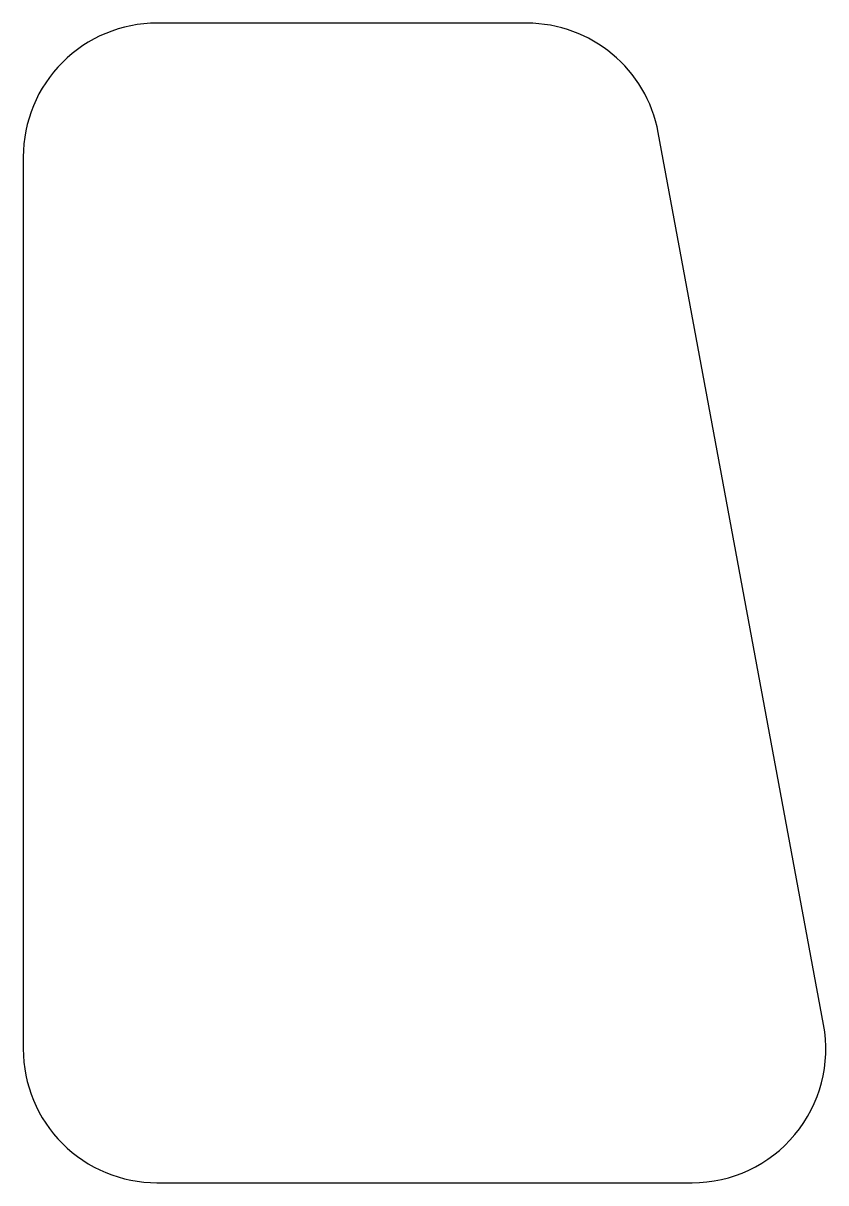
# Model space of a CAD drawing. Extents: x 1165.2 to 1174.2, y -2.9 to 10.1.
import ezdxf

# ---------------------------------------------------------------- set-up
doc = ezdxf.new("R2010")
doc.units = 0
doc.header["$LTSCALE"] = 15
doc.layers.get('0').update_dxf_attribs({"linetype": 'CONTINUOUS'})

msp = doc.modelspace()

# ---------------------------------------------------------------- linework, layer by layer
at = {"ltscale": 0.05}
msp.add_lwpolyline([(1165.196, -1.4, 0.414214), (1166.696, -2.9), (1172.696, -2.9, 0.468966), (1174.17, -1.127), (1172.317, 8.873, 0.361502), (1170.842, 10.1), (1166.696, 10.1, 0.414214), (1165.196, 8.6)], format="xyb", close=True, dxfattribs=at)

doc.saveas('drawing.dxf')
